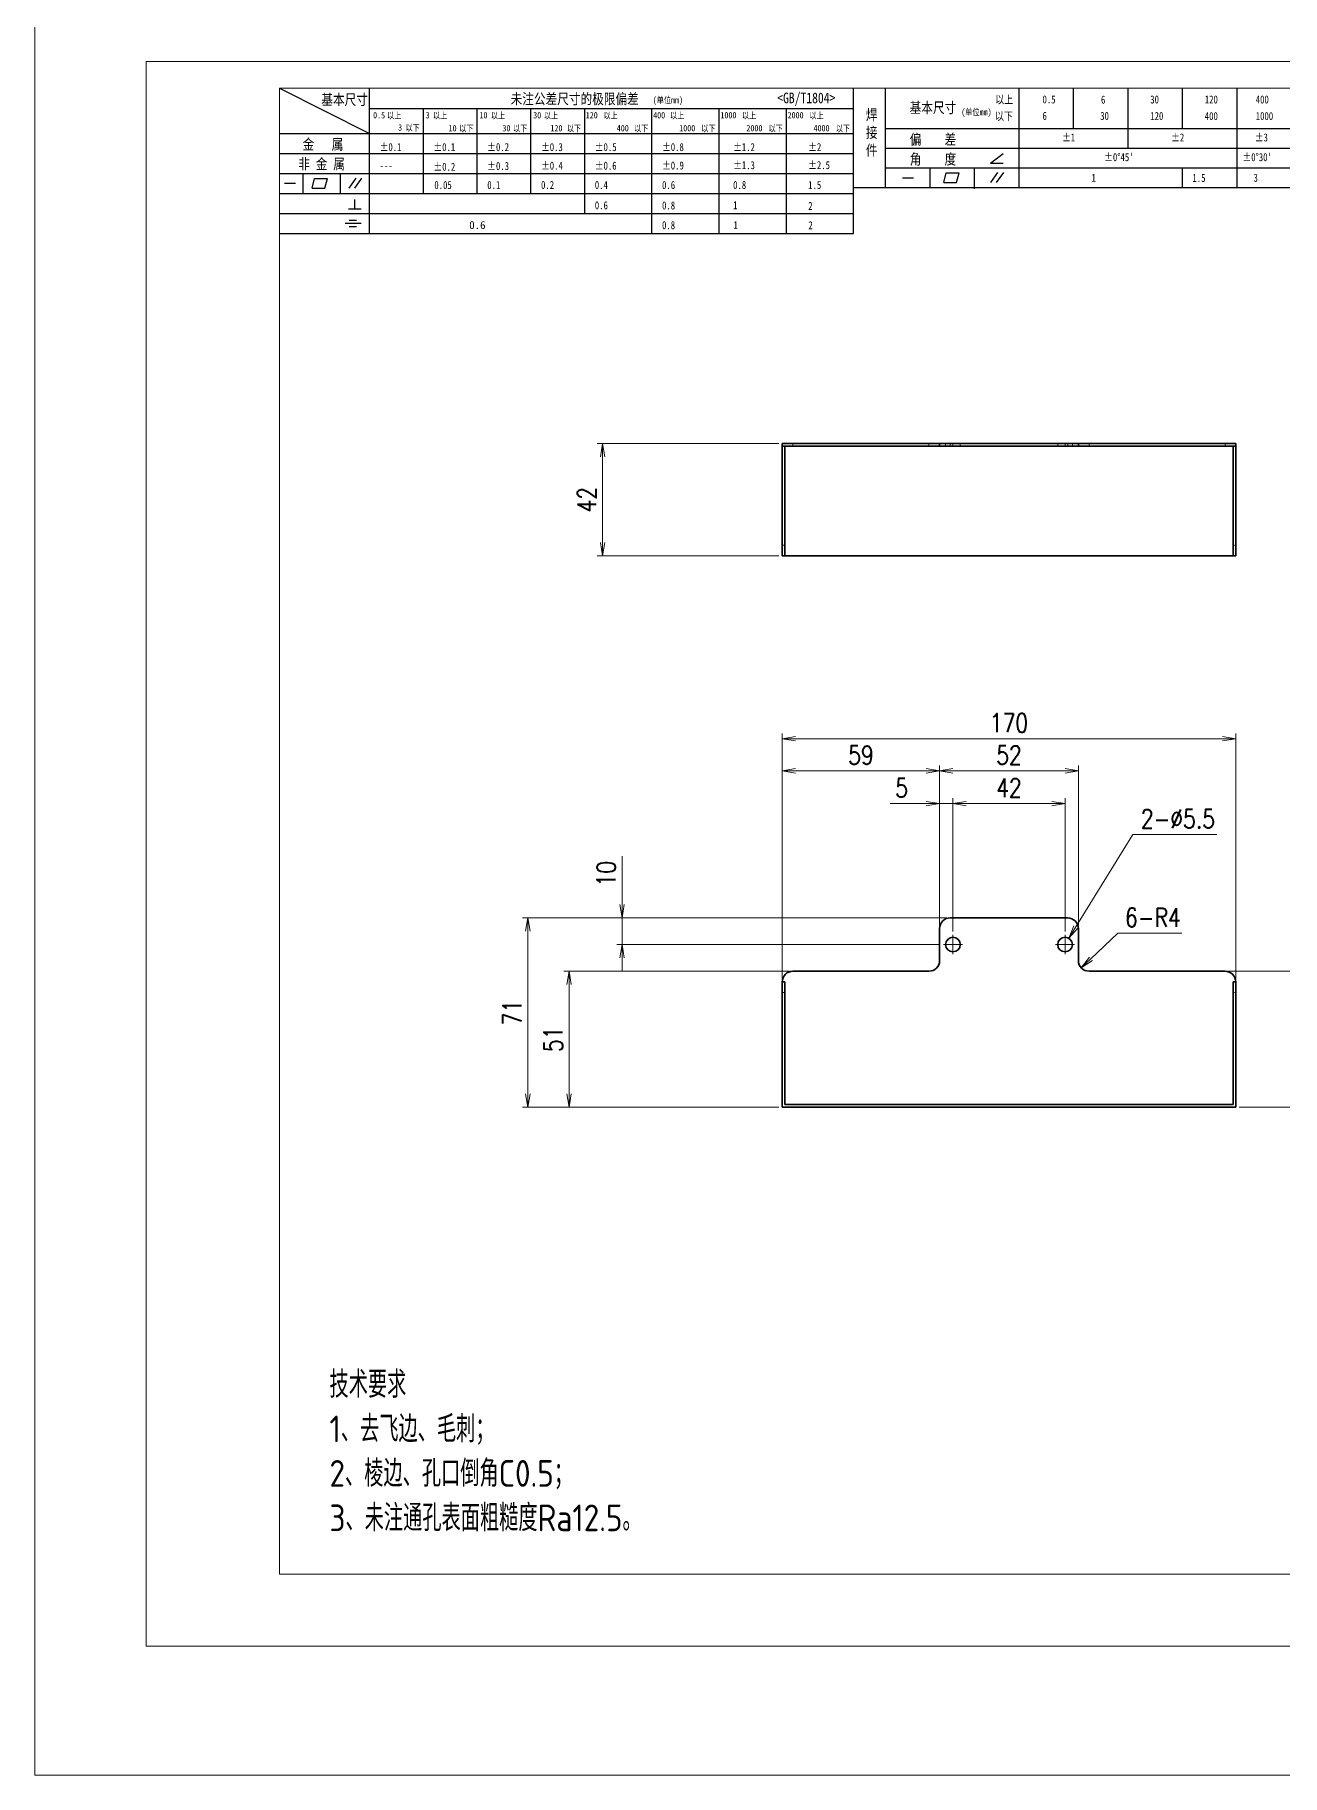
# Model space of a CAD drawing. Header units: millimetres. Extents: x 56439 to 57374, y -28702 to -27698.
# Drawn here: x 56439 to 56906, y -28702 to -28049 of the extents above; entities that cross this region are included whole.
import ezdxf

# ---------------------------------------------------------------- set-up
doc = ezdxf.new("R2010")
doc.units = ezdxf.units.MM
doc.header["$LTSCALE"] = 0.5
for name, pattern in [('AM_ISO02W050x2', [3.75, 3, -0.75]), ('AM_ISO08W050x2', [9, 6, -0.75, 1.5, -0.75]), ('DASHED', [15, 12, -3])]:
    doc.linetypes.add(name, pattern=pattern)
for name, color, linetype, lineweight in [('中心线', 2, 'AM_ISO08W050x2', 18), ('图框', 7, 'Continuous', 18), ('标注线', 3, 'Continuous', 18), ('粗实线', 7, 'Continuous', 35), ('虚线', 1, 'AM_ISO02W050x2', 18)]:
    doc.layers.add(name, color=color, linetype=linetype, lineweight=lineweight)
doc.layers.add('图\\M+19E79\\M+195B6\\M+18E9A', color=7, linetype='Continuous')
doc.layers.add('打印', color=7, linetype='Continuous', lineweight=15, plot=False)
doc.layers.add('打印-禁用', color=7, linetype='Continuous', lineweight=15, plot=False)
doc.styles.add('DIM', font='romans.shx', dxfattribs={"width": 0.8, "bigfont": 'bigfont.shx'})
doc.styles.add('国标', font='simfang.ttf', dxfattribs={"width": 0.8})
doc.styles.add('机械长仿宋', font='gbenor.shx', dxfattribs={"height": 1, "bigfont": 'gbcbig.shx'})
doc.dimstyles.new('DEH 1-2$0', dxfattribs={"dimscale": 2, "dimtxt": 3.5, "dimasz": 2.5, "dimexe": 1, "dimexo": 0.625, "dimgap": 1.2, "dimtad": 1, "dimdsep": 46, "dimtxsty": 'DIM', "dimblk": 'OPEN', "dimcen": 0, "dimclrd": 8, "dimclre": 8, "dimclrt": 2, "dimazin": 2, "dimtfac": 0.5, "dimtmove": 0, "dimatfit": 3, "dimldrblk": 'OPEN', "dimfxl": 0, "dimtolj": 2, "dimlwd": 13, "dimlwe": 13, "dimarcsym": 0})
doc.dimstyles.new('DEH 1-2$3', dxfattribs={"dimscale": 2, "dimtxt": 3.5, "dimasz": 2.5, "dimexe": 1, "dimexo": 0.625, "dimgap": 1.2, "dimtad": 1, "dimtoh": 1, "dimdsep": 46, "dimtxsty": 'DIM', "dimblk": 'OPEN', "dimcen": 0, "dimclrd": 8, "dimclre": 8, "dimclrt": 2, "dimazin": 2, "dimtfac": 0.5, "dimtofl": 0, "dimtmove": 0, "dimatfit": 3, "dimldrblk": 'OPEN', "dimfxl": 0, "dimtolj": 2, "dimlwd": 18, "dimlwe": 18, "dimarcsym": 0})
doc.dimstyles.new('DEH 1-2$4', dxfattribs={"dimscale": 2, "dimtxt": 3.5, "dimasz": 2.5, "dimexe": 1, "dimexo": 0.625, "dimgap": 1.2, "dimtad": 1, "dimtoh": 1, "dimdsep": 46, "dimtxsty": 'DIM', "dimblk": 'OPEN', "dimcen": 0, "dimclrd": 8, "dimclre": 8, "dimclrt": 2, "dimazin": 2, "dimtfac": 0.5, "dimtofl": 0, "dimtmove": 0, "dimatfit": 3, "dimldrblk": 'OPEN', "dimfxl": 0, "dimtolj": 2, "dimlwd": 18, "dimlwe": 18, "dimarcsym": 0})

# ---------------------------------------------------------------- blocks, each defined once
blk = doc.blocks.new('GZDEH零件A3图框V01版')
at = {"layer": '图\\M+19E79\\M+195B6\\M+18E9A', "color": 9}
for p, q in [((2882.49, -1554.46), (2899.37, -1562.92)), ((2899.37, -1581.67), (2899.37, -1554.46)), ((2990.09, -1581.67), (2990.09, -1554.46)), ((2996.09, -1573.08), (2996.09, -1554.46)), ((3021.09, -1561.98), (3021.09, -1554.46)), ((3031.31, -1561.98), (3031.31, -1554.46)), ((3041.53, -1561.98), (3041.53, -1554.46)), ((3051.75, -1561.98), (3051.75, -1554.46)), ((3061.98, -1561.98), (3061.98, -1554.46)), ((2899.37, -1558.24), (2990.09, -1558.24)), ((2909.45, -1574.17), (2909.45, -1558.24)), ((2919.53, -1574.17), (2919.53, -1558.24)), ((2929.61, -1574.17), (2929.61, -1558.24)), ((2939.69, -1577.92), (2939.69, -1558.24)), ((2952.29, -1581.67), (2952.29, -1558.24)), ((2964.89, -1581.67), (2964.89, -1558.24)), ((2977.49, -1581.67), (2977.49, -1558.24)), ((2996.09, -1561.98), (3113.09, -1561.98)), ((3021.09, -1573.08), (3021.09, -1561.98)), ((3041.53, -1565.68), (3041.53, -1561.98)), ((3061.98, -1573.08), (3061.98, -1561.98)), ((2882.49, -1562.92), (2990.09, -1562.92)), ((2996.09, -1565.68), (3113.09, -1565.68)), ((2882.49, -1566.67), (2990.09, -1566.67)), ((3015.75, -1568.51), (3018.15, -1566.66)), ((3015.75, -1568.51), (3018.15, -1568.51)), ((2882.49, -1570.42), (2990.09, -1570.42)), ((2886.92, -1574.12), (2886.92, -1570.42)), ((2888.59, -1573.16), (2889.07, -1571.37)), ((2889.07, -1571.37), (2891.48, -1571.37)), ((2891, -1573.16), (2891.48, -1571.37)), ((2893.91, -1574.12), (2893.91, -1570.42)), ((2895.52, -1573.16), (2896.85, -1571.3)), ((2896.6, -1573.16), (2897.94, -1571.3)), ((2996.09, -1569.38), (3113.09, -1569.38)), ((2999.26, -1571.23), (3001.32, -1571.23)), ((3004.42, -1573.08), (3004.42, -1569.38)), ((3006.97, -1572.12), (3007.45, -1570.33)), ((3006.97, -1572.12), (3009.39, -1572.12)), ((3007.45, -1570.33), (3009.86, -1570.33)), ((3009.39, -1572.12), (3009.86, -1570.33)), ((3012.75, -1573.08), (3012.75, -1569.38)), ((3015.81, -1572.12), (3017.15, -1570.26)), ((3016.89, -1572.12), (3018.23, -1570.26)), ((3051.75, -1573.08), (3051.75, -1569.38)), ((2882.49, -1574.17), (2990.09, -1574.17)), ((2883.43, -1572.27), (2885.49, -1572.27)), ((2888.59, -1573.16), (2891, -1573.16)), ((2896.58, -1577.05), (2896.58, -1575.28)), ((2990.09, -1573.08), (3113.09, -1573.08)), ((3012.75, -1573.33), (3012.75, -1573.08)), ((2882.49, -1577.92), (2990.09, -1577.92)), ((2895.42, -1577.05), (2897.81, -1577.05)), ((2882.49, -1581.67), (2990.09, -1581.67)), ((2894.79, -1579.77), (2897.77, -1579.77)), ((2895.57, -1579.17), (2896.92, -1579.17)), ((2895.57, -1580.37), (2896.93, -1580.37))]:
    blk.add_line(p, q, dxfattribs=at)
at = {"layer": '图框', "linetype": 'Continuous'}
for p, q in [((2882.49, -1554.46), (2882.49, -1832.96)), ((3272.49, -1554.46), (2882.49, -1554.46)), ((2882.49, -1832.96), (3272.49, -1832.96))]:
    blk.add_line(p, q, dxfattribs=at)
at = {"layer": '打印-禁用', "linetype": 'Continuous'}
for p, q in [((2857.49, -1549.46), (2857.49, -1846.46)), ((3277.49, -1549.46), (2857.49, -1549.46)), ((2857.49, -1846.46), (3277.49, -1846.46))]:
    blk.add_line(p, q, dxfattribs=at)
at = {"layer": '图\\M+19E79\\M+195B6\\M+18E9A', "color": 9, "style": '国标', "width": 0.8}
for s, height, p in [('基本尺寸', 2, (2890.33, -1557.58)), ('未注公差尺寸的极限偏差', 2, (2925.81, -1557.44)), ('<GB/T1804>', 2, (2975.78, -1557.27)), ('以上', 1.5, (3016.64, -1557.33)), ('0.5', 1.5, (3025.49, -1557.3)), ('6', 1.5, (3036.45, -1557.34)), ('30', 1.5, (3045.69, -1557.31)), ('120', 1.5, (3055.91, -1557.31)), ('400', 1.5, (3065.46, -1557.31)), ('30', 1.2, (2930.04, -1560.11)), ('基本尺寸', 2, (3000.6, -1559.1)), ('以下', 1.5, (3016.58, -1560.43)), ('6', 1.5, (3025.49, -1560.38)), ('30', 1.5, (3036.31, -1560.39)), ('120', 1.5, (3045.69, -1560.41)), ('400', 1.5, (3055.91, -1560.41)), ('1000', 1.5, (3065.46, -1560.41)), ('金   属', 2, (2886.82, -1565.98)), ('±0.1', 1.5, (2901.27, -1566.23)), ('±0.1', 1.5, (2911.35, -1566.23)), ('±0.2', 1.5, (2921.43, -1566.23)), ('±0.3', 1.5, (2931.51, -1566.23)), ('±0.5', 1.5, (2941.59, -1566.23)), ('±0.8', 1.5, (2954.19, -1566.23)), ('±1.2', 1.5, (2967.51, -1566.23)), ('±2', 1.5, (2981.58, -1566.23)), ('偏    差', 2, (3000.6, -1565.04)), ('±1', 1.5, (3029.16, -1564.42)), ('±2', 1.5, (3049.61, -1564.42)), ('±3', 1.5, (3065.3, -1564.42)), ('非 金 属', 2, (2886.02, -1569.65)), ('±0.2', 1.5, (2911.35, -1569.92)), ('±0.3', 1.5, (2921.43, -1569.77)), ('±0.4', 1.5, (2931.51, -1569.71)), ('±0.6', 1.5, (2941.59, -1569.71)), ('±0.9', 1.5, (2954.19, -1569.68)), ('±1.3', 1.5, (2967.51, -1569.62)), ('±2.5', 1.5, (2981.58, -1569.61)), ('角    度', 2, (3000.6, -1568.74)), ("±0%%D45'", 1.5, (3037.06, -1568.12)), ("±0%%D30'", 1.5, (3062.98, -1568.12)), ('---', 1.5, (2901.27, -1569.65)), ('0.1', 1.5, (2921.43, -1573.34)), ('0.2', 1.5, (2931.51, -1573.33)), ('0.4', 1.5, (2941.59, -1573.33)), ('0.6', 1.5, (2954.19, -1573.35)), ('0.8', 1.5, (2967.51, -1573.33)), ('1.5', 1.5, (2981.58, -1573.34)), ('1', 1.5, (3034.69, -1571.98)), ('1.5', 1.5, (3053.59, -1572.01)), ('3', 1.5, (3065.05, -1571.98)), ('0.6', 1.5, (2941.59, -1577.14)), ('0.8', 1.5, (2954.19, -1577.17)), ('1', 1.5, (2967.51, -1577.12)), ('2', 1.5, (2981.58, -1577.26)), ('0.8', 1.5, (2954.19, -1580.87)), ('1', 1.5, (2967.59, -1580.86)), ('2', 1.5, (2981.62, -1580.89))]:
    blk.add_text(s, height=height, dxfattribs=at).set_placement(p)
at = {"layer": '图\\M+19E79\\M+195B6\\M+18E9A', "color": 9, "lineweight": 15, "style": '国标', "width": 0.8}
for s, p in [('(单位mm)', (2952.44, -1557.27)), ('0.5', (2900.03, -1560.11)), ('以上', (2902.64, -1560.16)), ('3', (2909.88, -1560.11)), ('以上', (2911.25, -1560.16)), ('10', (2919.96, -1560.11)), ('以上', (2922.09, -1560.16)), ('以上', (2932.02, -1560.16)), ('120', (2939.88, -1560.11)), ('以上', (2943.21, -1560.16)), ('400', (2952.52, -1560.11)), ('以上', (2955.68, -1560.16)), ('1000', (2965.12, -1560.11)), ('以上', (2969.16, -1560.16)), ('2000', (2977.72, -1560.11)), ('以上', (2981.8, -1560.16)), ('(单位mm)', (3010.27, -1559.51)), ('3', (2904.73, -1562.41)), ('以下', (2906.1, -1562.46)), ('10', (2914.19, -1562.54)), ('以下', (2916.18, -1562.59)), ('30', (2924.27, -1562.54)), ('以下', (2926.26, -1562.59)), ('120', (2933.26, -1562.54)), ('以下', (2936.34, -1562.59)), ('400', (2945.7, -1562.54)), ('以下', (2948.94, -1562.59)), ('1000', (2957.41, -1562.54)), ('以下', (2961.54, -1562.59)), ('2000', (2969.99, -1562.54)), ('以下', (2974.14, -1562.59)), ('4000', (2982.59, -1562.54)), ('以下', (2986.74, -1562.59))]:
    blk.add_text(s, height=1.2, dxfattribs=at).set_placement(p)
at = {"layer": '图\\M+19E79\\M+195B6\\M+18E9A', "color": 9, "lineweight": 13, "style": '国标'}
blk.add_text('0.6', height=1.5, dxfattribs=at).set_placement((2918.05, -1580.85))
at = {"layer": '图\\M+19E79\\M+195B6\\M+18E9A', "color": 9, "insert": (2992.39, -1558.41), "char_height": 2, "width": 3.1877, "attachment_point": 1, "style": '国标'}
blk.add_mtext('焊\\P接\\P件', dxfattribs=at)
at = {"layer": '图\\M+19E79\\M+195B6\\M+18E9A', "color": 9, "insert": (2911.51, -1573.37), "char_height": 1.5, "attachment_point": 7, "style": '国标'}
blk.add_mtext_dynamic_manual_height_columns('0.05', width=5.1982, gutter_width=12.5, heights=[0], dxfattribs=at)
blk = doc.blocks.new('DEH A3')
at = {"layer": '图框'}
blk.add_blockref('GZDEH零件A3图框V01版', (-2857.49, 1846.46), dxfattribs=at)
blk = doc.blocks.new('_Open')
at = {"color": 0, "linetype": 'ByBlock', "lineweight": -2}
for p, q in [((-1, 0.17), (0, 0)), ((-1, -0.17), (0, 0)), ((0, 0), (-1, 0))]:
    blk.add_line(p, q, dxfattribs=at)
blk = doc.blocks.new('*D5')
at = {"layer": 'Defpoints', "color": 0, "transparency": 16777216}
for p in [(56889.08, -28313.03), (56719.08, -28404.18), (56889.08, -28404.18)]:
    blk.add_point(p, dxfattribs=at)
at = {"layer": '标注线', "color": 8, "lineweight": 13, "transparency": 16777216}
for p, q in [((56719.08, -28402.93), (56719.08, -28311.03)), ((56889.08, -28402.93), (56889.08, -28311.03)), ((56724.08, -28313.03), (56884.08, -28313.03))]:
    blk.add_line(p, q, dxfattribs=at)
at = {"layer": '标注线', "color": 8, "lineweight": 13, "transparency": 16777216, "xscale": 5, "yscale": 5, "zscale": 5, "rotation": 180}
blk.add_blockref('_Open', (56719.08, -28313.03), dxfattribs=at)
at = {"layer": '标注线', "color": 8, "lineweight": 13, "transparency": 16777216, "xscale": 5, "yscale": 5, "zscale": 5}
blk.add_blockref('_Open', (56889.08, -28313.03), dxfattribs=at)
at = {"layer": '标注线', "color": 2, "transparency": 16777216, "insert": (56804.08, -28307.13), "char_height": 7, "attachment_point": 5, "style": 'DIM'}
blk.add_mtext('\\A2;170', dxfattribs=at)
blk = doc.blocks.new('*D6')
at = {"layer": 'Defpoints', "color": 0, "transparency": 16777216}
for p in [(56782.08, -28380.18), (56623.75, -28451.18), (56719.08, -28451.18)]:
    blk.add_point(p, dxfattribs=at)
at = {"layer": '标注线', "color": 8, "lineweight": 13, "transparency": 16777216}
for p, q in [((56780.83, -28380.18), (56621.75, -28380.18)), ((56623.75, -28385.18), (56623.75, -28446.18)), ((56717.83, -28451.18), (56621.75, -28451.18))]:
    blk.add_line(p, q, dxfattribs=at)
at = {"layer": '标注线', "color": 8, "lineweight": 13, "transparency": 16777216, "xscale": 5, "yscale": 5, "zscale": 5}
for p, rotation in [((56623.75, -28380.18), 90), ((56623.75, -28451.18), 270)]:
    blk.add_blockref('_Open', p, dxfattribs=dict(at, rotation=rotation))
at = {"layer": '标注线', "color": 2, "transparency": 16777216, "insert": (56617.85, -28415.68), "char_height": 7, "attachment_point": 5, "rotation": 90, "style": 'DIM'}
blk.add_mtext('\\A2;71', dxfattribs=at)
blk = doc.blocks.new('*D7')
at = {"layer": 'Defpoints', "color": 0, "transparency": 16777216}
for p in [(56723.08, -28400.18), (56639.16, -28451.18), (56719.08, -28451.18)]:
    blk.add_point(p, dxfattribs=at)
at = {"layer": '标注线', "color": 8, "lineweight": 13, "transparency": 16777216}
for p, q in [((56721.83, -28400.18), (56637.16, -28400.18)), ((56639.16, -28405.18), (56639.16, -28446.18)), ((56717.83, -28451.18), (56637.16, -28451.18))]:
    blk.add_line(p, q, dxfattribs=at)
at = {"layer": '标注线', "color": 8, "lineweight": 13, "transparency": 16777216, "xscale": 5, "yscale": 5, "zscale": 5}
for p, rotation in [((56639.16, -28400.18), 90), ((56639.16, -28451.18), 270)]:
    blk.add_blockref('_Open', p, dxfattribs=dict(at, rotation=rotation))
at = {"layer": '标注线', "color": 2, "transparency": 16777216, "insert": (56633.26, -28425.68), "char_height": 7, "attachment_point": 5, "rotation": 90, "style": 'DIM'}
blk.add_mtext('\\A2;51', dxfattribs=at)
blk = doc.blocks.new('*D8')
at = {"layer": 'Defpoints', "color": 0, "transparency": 16777216}
for p in [(56885.08, -28400.18), (56889.08, -28451.18), (56955.8, -28451.18)]:
    blk.add_point(p, dxfattribs=at)
at = {"layer": '标注线', "color": 8, "lineweight": 13, "transparency": 16777216}
for p, q in [((56886.33, -28400.18), (56957.8, -28400.18)), ((56955.8, -28405.18), (56955.8, -28446.18)), ((56890.33, -28451.18), (56957.8, -28451.18))]:
    blk.add_line(p, q, dxfattribs=at)
at = {"layer": '标注线', "color": 8, "lineweight": 13, "transparency": 16777216, "xscale": 5, "yscale": 5, "zscale": 5}
for p, rotation in [((56955.8, -28400.18), 90), ((56955.8, -28451.18), 270)]:
    blk.add_blockref('_Open', p, dxfattribs=dict(at, rotation=rotation))
at = {"layer": '标注线', "color": 2, "transparency": 16777216, "insert": (56949.9, -28425.68), "char_height": 7, "attachment_point": 5, "rotation": 90, "style": 'DIM'}
blk.add_mtext('\\A2;51', dxfattribs=at)
blk = doc.blocks.new('*D9')
at = {"layer": 'Defpoints', "color": 0, "transparency": 16777216}
for p in [(56719.08, -28325.04), (56778.08, -28384.18), (56719.08, -28404.18)]:
    blk.add_point(p, dxfattribs=at)
at = {"layer": '标注线', "color": 8, "lineweight": 13, "transparency": 16777216}
for p, q in [((56719.08, -28402.93), (56719.08, -28323.04)), ((56773.08, -28325.04), (56724.08, -28325.04)), ((56778.08, -28382.93), (56778.08, -28323.04))]:
    blk.add_line(p, q, dxfattribs=at)
at = {"layer": '标注线', "color": 8, "lineweight": 13, "transparency": 16777216, "xscale": 5, "yscale": 5, "zscale": 5, "rotation": 180}
blk.add_blockref('_Open', (56719.08, -28325.04), dxfattribs=at)
at = {"layer": '标注线', "color": 8, "lineweight": 13, "transparency": 16777216, "xscale": 5, "yscale": 5, "zscale": 5}
blk.add_blockref('_Open', (56778.08, -28325.04), dxfattribs=at)
at = {"layer": '标注线', "color": 2, "transparency": 16777216, "insert": (56748.58, -28319.14), "char_height": 7, "attachment_point": 5, "style": 'DIM'}
blk.add_mtext('\\A2;59', dxfattribs=at)
blk = doc.blocks.new('*D10')
at = {"layer": 'Defpoints', "color": 0, "transparency": 16777216}
for p in [(56830.08, -28325.04), (56778.08, -28384.18), (56830.08, -28384.18)]:
    blk.add_point(p, dxfattribs=at)
at = {"layer": '标注线', "color": 8, "lineweight": 13, "transparency": 16777216}
for p, q in [((56778.08, -28382.93), (56778.08, -28323.04)), ((56783.08, -28325.04), (56825.08, -28325.04)), ((56830.08, -28382.93), (56830.08, -28323.04))]:
    blk.add_line(p, q, dxfattribs=at)
at = {"layer": '标注线', "color": 8, "lineweight": 13, "transparency": 16777216, "xscale": 5, "yscale": 5, "zscale": 5, "rotation": 180}
blk.add_blockref('_Open', (56778.08, -28325.04), dxfattribs=at)
at = {"layer": '标注线', "color": 8, "lineweight": 13, "transparency": 16777216, "xscale": 5, "yscale": 5, "zscale": 5}
blk.add_blockref('_Open', (56830.08, -28325.04), dxfattribs=at)
at = {"layer": '标注线', "color": 2, "transparency": 16777216, "insert": (56804.08, -28319.14), "char_height": 7, "attachment_point": 5, "style": 'DIM'}
blk.add_mtext('\\A2;52', dxfattribs=at)
blk = doc.blocks.new('*D11')
at = {"layer": 'Defpoints', "color": 0, "transparency": 16777216}
for p in [(56778.08, -28337.36), (56778.08, -28384.18), (56783.08, -28386.6)]:
    blk.add_point(p, dxfattribs=at)
at = {"layer": '标注线', "color": 8, "lineweight": 13, "transparency": 16777216}
for p, q in [((56773.08, -28337.36), (56759.55, -28337.36)), ((56778.08, -28382.93), (56778.08, -28335.36)), ((56783.08, -28337.36), (56778.08, -28337.36)), ((56783.08, -28385.35), (56783.08, -28335.36)), ((56788.08, -28337.36), (56793.08, -28337.36))]:
    blk.add_line(p, q, dxfattribs=at)
at = {"layer": '标注线', "color": 8, "lineweight": 13, "transparency": 16777216, "xscale": 5, "yscale": 5, "zscale": 5}
blk.add_blockref('_Open', (56778.08, -28337.36), dxfattribs=at)
at = {"layer": '标注线', "color": 8, "lineweight": 13, "transparency": 16777216, "xscale": 5, "yscale": 5, "zscale": 5, "rotation": 180}
blk.add_blockref('_Open', (56783.08, -28337.36), dxfattribs=at)
at = {"layer": '标注线', "color": 2, "transparency": 16777216, "insert": (56763.81, -28331.46), "char_height": 7, "attachment_point": 5, "style": 'DIM'}
blk.add_mtext('\\A2;5', dxfattribs=at)
blk = doc.blocks.new('*D12')
at = {"layer": 'Defpoints', "color": 0, "transparency": 16777216}
for p in [(56825.08, -28337.36), (56783.08, -28386.6), (56825.08, -28386.6)]:
    blk.add_point(p, dxfattribs=at)
at = {"layer": '标注线', "color": 8, "lineweight": 13, "transparency": 16777216}
for p, q in [((56783.08, -28385.35), (56783.08, -28335.36)), ((56788.08, -28337.36), (56820.08, -28337.36)), ((56825.08, -28385.35), (56825.08, -28335.36))]:
    blk.add_line(p, q, dxfattribs=at)
at = {"layer": '标注线', "color": 8, "lineweight": 13, "transparency": 16777216, "xscale": 5, "yscale": 5, "zscale": 5, "rotation": 180}
blk.add_blockref('_Open', (56783.08, -28337.36), dxfattribs=at)
at = {"layer": '标注线', "color": 8, "lineweight": 13, "transparency": 16777216, "xscale": 5, "yscale": 5, "zscale": 5}
blk.add_blockref('_Open', (56825.08, -28337.36), dxfattribs=at)
at = {"layer": '标注线', "color": 2, "transparency": 16777216, "insert": (56804.08, -28331.46), "char_height": 7, "attachment_point": 5, "style": 'DIM'}
blk.add_mtext('\\A2;42', dxfattribs=at)
blk = doc.blocks.new('*D13')
at = {"layer": 'Defpoints', "color": 0, "transparency": 16777216}
for p in [(56659.04, -28380.18), (56782.08, -28380.18), (56779.5, -28390.18)]:
    blk.add_point(p, dxfattribs=at)
at = {"layer": '标注线', "color": 8, "lineweight": 13, "transparency": 16777216}
for p, q in [((56659.04, -28375.18), (56659.04, -28357.11)), ((56780.83, -28380.18), (56657.04, -28380.18)), ((56659.04, -28390.18), (56659.04, -28380.18)), ((56778.25, -28390.18), (56657.04, -28390.18)), ((56659.04, -28395.18), (56659.04, -28400.18))]:
    blk.add_line(p, q, dxfattribs=at)
at = {"layer": '标注线', "color": 8, "lineweight": 13, "transparency": 16777216, "xscale": 5, "yscale": 5, "zscale": 5}
for p, rotation in [((56659.04, -28380.18), 270), ((56659.04, -28390.18), 90)]:
    blk.add_blockref('_Open', p, dxfattribs=dict(at, rotation=rotation))
at = {"layer": '标注线', "color": 2, "transparency": 16777216, "insert": (56653.14, -28363.64), "char_height": 7, "attachment_point": 5, "rotation": 90, "style": 'DIM'}
blk.add_mtext('\\A2;10', dxfattribs=at)
blk = doc.blocks.new('*D14')
at = {"layer": 'Defpoints', "color": 0, "transparency": 16777216}
for p in [(56834.08, -28396.18), (56831.19, -28398.94)]:
    blk.add_point(p, dxfattribs=at)
at = {"layer": '标注线', "color": 8, "lineweight": 18, "transparency": 16777216}
for p, q in [((56844.83, -28385.92), (56834.8, -28395.49)), ((56868.83, -28385.92), (56844.83, -28385.92))]:
    blk.add_line(p, q, dxfattribs=at)
at = {"layer": '标注线', "color": 8, "lineweight": 18, "transparency": 16777216, "xscale": 5, "yscale": 5, "zscale": 5, "rotation": 223.6621128212087}
blk.add_blockref('_Open', (56831.19, -28398.94), dxfattribs=at)
at = {"layer": '标注线', "color": 2, "transparency": 16777216, "insert": (56858.03, -28380.02), "char_height": 7, "attachment_point": 5, "style": 'DIM'}
blk.add_mtext('\\A2;{\\Fromans,bigfont|c134;6-}R4', dxfattribs=at)
blk = doc.blocks.new('*D15')
at = {"layer": 'Defpoints', "color": 0, "transparency": 16777216}
for p in [(56651.76, -28202.42), (56719.08, -28202.42), (56719.08, -28244.42)]:
    blk.add_point(p, dxfattribs=at)
at = {"layer": '标注线', "color": 8, "lineweight": 13, "transparency": 16777216}
for p, q in [((56717.83, -28202.42), (56649.76, -28202.42)), ((56651.76, -28239.42), (56651.76, -28207.42)), ((56717.83, -28244.42), (56649.76, -28244.42))]:
    blk.add_line(p, q, dxfattribs=at)
at = {"layer": '标注线', "color": 8, "lineweight": 13, "transparency": 16777216, "xscale": 5, "yscale": 5, "zscale": 5}
for p, rotation in [((56651.76, -28202.42), 90), ((56651.76, -28244.42), 270)]:
    blk.add_blockref('_Open', p, dxfattribs=dict(at, rotation=rotation))
at = {"layer": '标注线', "color": 2, "transparency": 16777216, "insert": (56645.86, -28223.42), "char_height": 7, "attachment_point": 5, "rotation": 90, "style": 'DIM'}
blk.add_mtext('\\A2;42', dxfattribs=at)
blk = doc.blocks.new('*D17')
at = {"layer": 'Defpoints', "color": 0, "transparency": 16777216}
for p in [(56826.52, -28387.83), (56823.64, -28392.52)]:
    blk.add_point(p, dxfattribs=at)
at = {"layer": '标注线', "color": 8, "lineweight": 18, "transparency": 16777216}
for p, q in [((56850.47, -28348.94), (56829.14, -28383.58)), ((56881.94, -28348.94), (56850.47, -28348.94))]:
    blk.add_line(p, q, dxfattribs=at)
at = {"layer": '标注线', "color": 8, "lineweight": 18, "transparency": 16777216, "xscale": 5, "yscale": 5, "zscale": 5, "rotation": 238.3741623083361}
blk.add_blockref('_Open', (56826.52, -28387.83), dxfattribs=at)
at = {"layer": '标注线', "color": 2, "transparency": 16777216, "insert": (56867.41, -28343.04), "char_height": 7, "attachment_point": 5, "style": 'DIM'}
blk.add_mtext('\\A2;2-%%c5.5', dxfattribs=at)

msp = doc.modelspace()

# ---------------------------------------------------------------- linework, layer by layer
at = {"layer": '中心线', "lineweight": 13, "ltscale": 0.030015}
for p, q in [((56723.08, -28202.324), (56723.08, -28203.524)), ((56774.08, -28202.324), (56774.08, -28203.524)), ((56782.08, -28202.324), (56782.08, -28203.524)), ((56783.08, -28202.324), (56783.08, -28203.524)), ((56825.08, -28202.324), (56825.08, -28203.524)), ((56826.08, -28202.324), (56826.08, -28203.524)), ((56834.08, -28202.324), (56834.08, -28203.524)), ((56885.08, -28202.324), (56885.08, -28203.524)), ((56720.18, -28240.424), (56718.979, -28240.424)), ((56889.18, -28240.424), (56887.979, -28240.424)), ((56720.18, -28408.176), (56718.979, -28408.176)), ((56889.18, -28408.176), (56887.979, -28408.176))]:
    msp.add_line(p, q, dxfattribs=at)
at = {"layer": '中心线', "lineweight": 13, "ltscale": 0.17875}
for p, q in [((56786.655, -28390.176), (56779.505, -28390.176)), ((56783.08, -28386.601), (56783.08, -28393.751)), ((56828.655, -28390.176), (56821.505, -28390.176)), ((56825.08, -28386.601), (56825.08, -28393.751))]:
    msp.add_line(p, q, dxfattribs=at)
at = {"layer": '打印'}
msp.add_lwpolyline([(56480.637, -28059.214), (57320.637, -28059.214), (57320.637, -28653.214), (56480.637, -28653.214)], close=True, dxfattribs=at)
at = {"layer": '标注线'}
msp.add_lwpolyline([(56438.919, -27999.189), (57374.491, -27999.189), (57374.491, -28701.544), (56438.919, -28701.544)], close=True, dxfattribs=at)
at = {"layer": '粗实线', "color": 7, "lineweight": 35, "ltscale": 0.1}
for p, q in [((56719.08, -28202.424), (56723.08, -28202.424)), ((56719.08, -28203.424), (56723.08, -28203.424)), ((56778.08, -28202.424), (56774.08, -28202.424)), ((56778.08, -28203.424), (56774.08, -28203.424)), ((56778.08, -28202.424), (56782.08, -28202.424)), ((56778.08, -28203.424), (56782.08, -28203.424)), ((56826.08, -28202.424), (56830.08, -28202.424)), ((56826.08, -28203.424), (56830.08, -28203.424)), ((56834.08, -28202.424), (56830.08, -28202.424)), ((56834.08, -28203.424), (56830.08, -28203.424)), ((56885.08, -28202.424), (56889.08, -28202.424)), ((56885.08, -28203.424), (56889.08, -28203.424)), ((56719.08, -28240.424), (56719.08, -28244.424)), ((56720.08, -28244.424), (56720.08, -28240.424)), ((56888.08, -28244.424), (56888.08, -28240.424)), ((56889.08, -28244.424), (56889.08, -28240.424)), ((56719.08, -28404.176), (56719.08, -28408.176)), ((56720.08, -28408.176), (56720.08, -28404.176)), ((56888.08, -28408.176), (56888.08, -28404.176)), ((56889.08, -28408.176), (56889.08, -28404.176))]:
    msp.add_line(p, q, dxfattribs=at)
at = {"layer": '粗实线', "color": 7, "lineweight": 35, "ltscale": 0.025}
for p, q in [((56719.08, -28202.424), (56719.08, -28203.424)), ((56778.08, -28202.424), (56778.08, -28203.424)), ((56830.08, -28202.424), (56830.08, -28203.424)), ((56889.08, -28202.424), (56889.08, -28203.424)), ((56720.08, -28244.424), (56719.08, -28244.424)), ((56889.08, -28244.424), (56888.08, -28244.424)), ((56719.08, -28404.176), (56720.08, -28404.176)), ((56888.08, -28404.176), (56889.08, -28404.176))]:
    msp.add_line(p, q, dxfattribs=at)
at = {"layer": '粗实线', "color": 7, "lineweight": 35}
for p, q in [((56719.08, -28203.424), (56719.08, -28240.424)), ((56720.08, -28203.424), (56720.08, -28240.424)), ((56774.08, -28202.424), (56723.08, -28202.424)), ((56774.08, -28203.424), (56723.08, -28203.424)), ((56826.08, -28202.424), (56782.08, -28202.424)), ((56826.08, -28203.424), (56782.08, -28203.424)), ((56885.08, -28202.424), (56834.08, -28202.424)), ((56885.08, -28203.424), (56834.08, -28203.424)), ((56888.08, -28203.424), (56888.08, -28240.424)), ((56889.08, -28240.424), (56889.08, -28203.424)), ((56720.08, -28244.424), (56888.08, -28244.424)), ((56826.08, -28380.176), (56782.08, -28380.176)), ((56774.08, -28400.176), (56723.08, -28400.176)), ((56885.08, -28400.176), (56834.08, -28400.176)), ((56719.08, -28408.176), (56719.08, -28451.176)), ((56720.08, -28408.176), (56720.08, -28450.176)), ((56888.08, -28450.176), (56888.08, -28408.176)), ((56889.08, -28451.176), (56889.08, -28408.176)), ((56719.08, -28451.176), (56889.08, -28451.176)), ((56720.08, -28450.176), (56888.08, -28450.176))]:
    msp.add_line(p, q, dxfattribs=at)
at = {"layer": '粗实线', "color": 7, "lineweight": 35, "ltscale": 0.3}
for p, q in [((56778.08, -28384.176), (56778.08, -28396.176)), ((56830.08, -28396.176), (56830.08, -28384.176))]:
    msp.add_line(p, q, dxfattribs=at)
at = {"layer": '粗实线', "color": 7, "lineweight": 35}
for centre in [(56783.08, -28390.176), (56825.08, -28390.176)]:
    msp.add_circle(centre, 2.75, dxfattribs=at)
for centre, start, end in [((56782.08, -28384.176), 90.000002, 180.000002), ((56826.08, -28384.176), 0.000002, 90.000002), ((56774.08, -28396.176), 270.000002, 0.000002), ((56834.08, -28396.176), 180.000002, 270.000002), ((56723.08, -28404.176), 90.000002, 180.000002), ((56885.08, -28404.176), 0.000002, 90.000002)]:
    msp.add_arc(centre, 4, start, end, dxfattribs=at)
at = {"layer": '虚线', "linetype": 'DASHED', "lineweight": 13, "ltscale": 0.025}
for p, q in [((56780.33, -28202.424), (56780.33, -28203.424)), ((56785.83, -28202.424), (56785.83, -28203.424)), ((56822.33, -28202.424), (56822.33, -28203.424)), ((56827.83, -28202.424), (56827.83, -28203.424))]:
    msp.add_line(p, q, dxfattribs=at)

# ---------------------------------------------------------------- block references
at = {"layer": '图框', "xscale": 2, "yscale": 2, "zscale": 2}
msp.add_blockref('DEH A3', (56480.637, -28653.214), dxfattribs=at)

# ---------------------------------------------------------------- texts
at = {"layer": '标注线', "color": 2, "insert": (56549.376, -28610.087), "char_height": 10, "width": 229.64922, "attachment_point": 7, "style": '机械长仿宋'}
msp.add_mtext('\\A2;技术要求\\P1、去飞边、毛刺；\\P2、棱边、孔口倒角C0.5；\\P3、未注通孔表面粗糙度Ra12.5。', dxfattribs=at)

# ---------------------------------------------------------------- dimensions: what is measured, and where the dimension line sits
at = {"layer": '标注线'}
for base, p1, p2, picture, middle in [((56651.755, -28202.424), (56719.08, -28244.424), (56719.08, -28202.424), '*D15', (56645.855, -28223.424)), ((56659.038, -28380.176), (56779.505, -28390.176), (56782.08, -28380.176), '*D13', (56653.138, -28363.643)), ((56623.751, -28451.176), (56782.08, -28380.176), (56719.08, -28451.176), '*D6', (56617.851, -28415.676)), ((56639.156, -28451.176), (56723.08, -28400.176), (56719.08, -28451.176), '*D7', (56633.256, -28425.676)), ((56955.799, -28451.176), (56885.08, -28400.176), (56889.08, -28451.176), '*D8', (56949.899, -28425.676))]:
    dim = msp.add_linear_dim(base=base, p1=p1, p2=p2, angle=90, dimstyle='DEH 1-2$0', dxfattribs=at)
    dim.commit()
    dim.dimension.update_dxf_attribs({"geometry": picture, "text_midpoint": middle})
for base, p1, p2, picture, middle in [((56889.08, -28313.031), (56719.08, -28404.176), (56889.08, -28404.176), '*D5', (56804.08, -28307.131)), ((56719.08, -28325.042), (56778.08, -28384.176), (56719.08, -28404.176), '*D9', (56748.58, -28319.142)), ((56830.08, -28325.042), (56778.08, -28384.176), (56830.08, -28384.176), '*D10', (56804.08, -28319.142)), ((56778.08, -28337.362), (56783.08, -28386.601), (56778.08, -28384.176), '*D11', (56763.813, -28331.462)), ((56825.08, -28337.362), (56783.08, -28386.601), (56825.08, -28386.601), '*D12', (56804.08, -28331.462))]:
    dim = msp.add_linear_dim(base=base, p1=p1, p2=p2, dimstyle='DEH 1-2$0', dxfattribs=at)
    dim.commit()
    dim.dimension.update_dxf_attribs({"geometry": picture, "text_midpoint": middle})
dim = msp.add_diameter_dim_2p(p1=(56823.638, -28392.518), p2=(56826.522, -28387.835), dimstyle='DEH 1-2$3', override={"dimpost": '2-%%c<>'}, dxfattribs=at)
dim.commit()
dim.dimension.update_dxf_attribs({"geometry": '*D17', "text_midpoint": (56867.408, -28348.94), "dimtype": 163})
dim = msp.add_radius_dim(center=(56834.08, -28396.176), mpoint=(56831.186, -28398.938), text='{\\Fromans,bigfont|c134;6-}<>', dimstyle='DEH 1-2$4', override={"dimtmove": 1}, dxfattribs=at)
dim.commit()
dim.dimension.update_dxf_attribs({"geometry": '*D14', "text_midpoint": (56844.83, -28385.917), "dimtype": 164})

doc.saveas('drawing.dxf')
